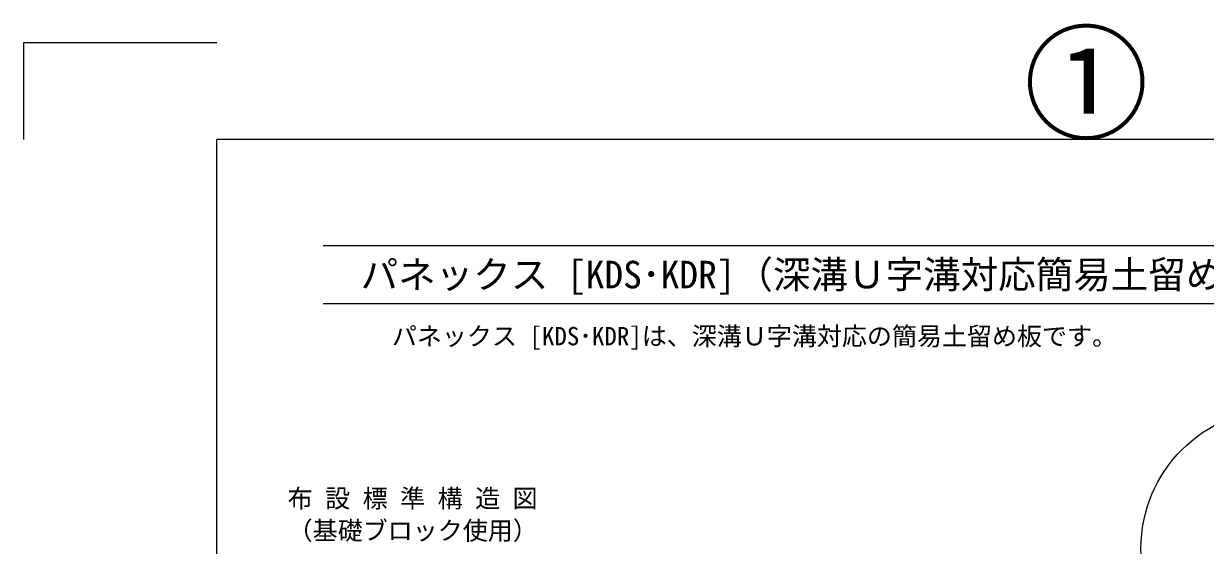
# Model space of a CAD drawing. Units: millimetres at full size; details may follow other scales. Extents: x 141358 to 163867, y 48648 to 57617.
# Drawn here: x 141358 to 145028, y 55997 to 57617 of the extents above; entities that cross this region are included whole.
import ezdxf
from ezdxf.enums import TextEntityAlignment as Align

# ---------------------------------------------------------------- set-up
doc = ezdxf.new("R2010")
doc.units = ezdxf.units.MM
doc.header["$LTSCALE"] = 20
for name, color, linetype, lineweight in [('0_2', 7, 'Continuous', 9), ('Defpoints_3', 8, 'Continuous', 0), ('図枠', 7, 'Continuous', 5), ('補助線', 8, 'Continuous', 20)]:
    doc.layers.add(name, color=color, linetype=linetype, lineweight=lineweight)
doc.styles.add('ＭＳ ゴシック', font='')
doc.styles.get('ＭＳ ゴシック').set_extended_font_data('MS Gothic')

msp = doc.modelspace()

# ---------------------------------------------------------------- linework, layer by layer
at = {"layer": '0_2'}
msp.add_circle((145262.65, 55986.66), 434.36, dxfattribs=at)
at = {"layer": 'Defpoints_3', "color": 7, "lineweight": 13}
for p, q in [((141358.25, 57557.88), (141358.25, 57257.88)), ((141958.25, 57557.88), (141358.25, 57557.88))]:
    msp.add_line(p, q, dxfattribs=at)
at = {"layer": '図枠', "lineweight": 20}
for p in [(147358.25, 57257.88), (141958.25, 48947.88)]:
    msp.add_line(p, (141958.25, 57257.88), dxfattribs=at)
at = {"layer": '図枠', "lineweight": 13}
for p, q in [((142288.25, 56927.88), (146132.27, 56927.88)), ((142288.25, 56747.88), (146132.27, 56747.88))]:
    msp.add_line(p, q, dxfattribs=at)

# ---------------------------------------------------------------- texts
at = {"layer": '0_2', "style": 'ＭＳ ゴシック'}
msp.add_text('パネックス [KDS･KDR]は、深溝Ｕ字溝対応の簡易土留め板です。', height=56.96, dxfattribs=at).set_placement((142501.87, 56601.04), align=Align.BOTTOM_LEFT)
for s, p in [(' 布 設 標 準 構 造 図 ', (142139.39, 56171.12)), ('（基礎ブロック使用）', (142178.24, 56071.12))]:
    msp.add_text(s, height=56.96, dxfattribs=at).set_placement(p, align=Align.TOP_LEFT)
at = {"layer": '図枠', "style": 'ＭＳ ゴシック'}
msp.add_text('\u3000パネックス [KDS･KDR]（深溝Ｕ字溝対応簡易土留め板）', height=85.45, dxfattribs=at).set_placement((142288.25, 56837.88), align=Align.MIDDLE_LEFT)
at = {"layer": '補助線', "color": 1, "style": 'ＭＳ ゴシック'}
msp.add_text('①', height=284.8, dxfattribs=at).set_placement((144658.25, 57203.25), align=Align.BOTTOM_CENTER)

doc.saveas('drawing.dxf')
